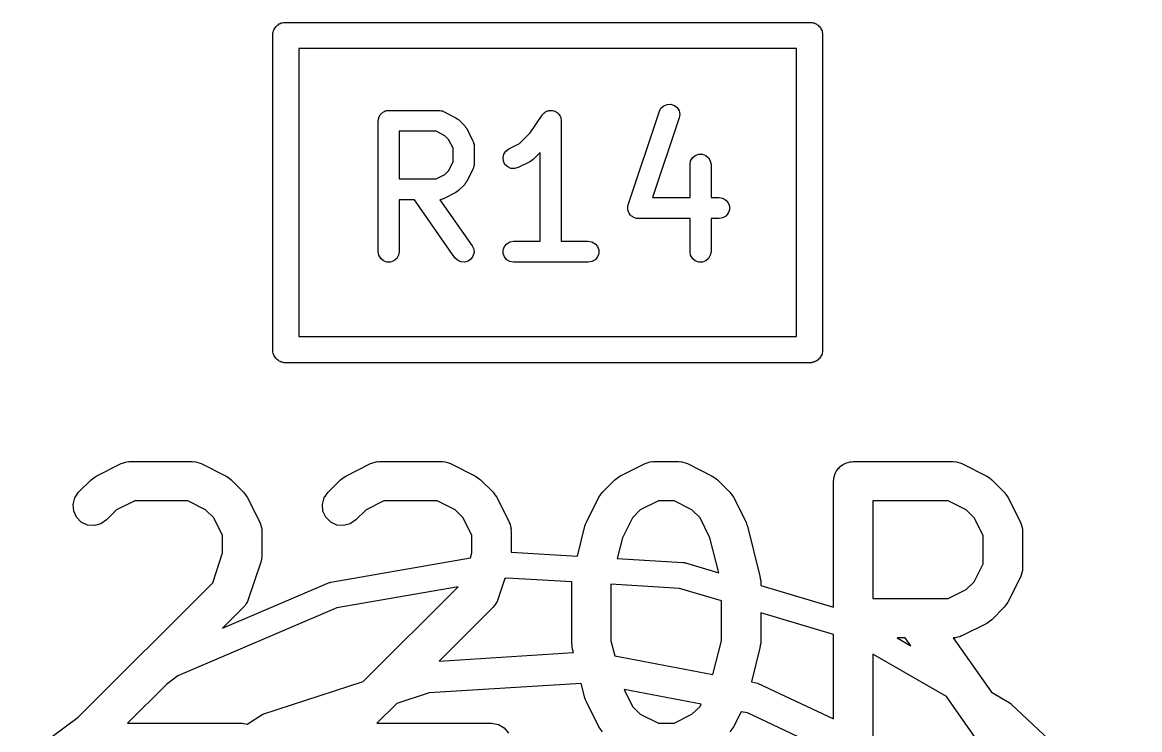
# Model space of a CAD drawing. Extents: x 106.7 to 203.6, y -115.7 to -57.1.
# Drawn here: x 150.472 to 154.739, y -98.064 to -95.362 of the extents above; entities that cross this region are included whole.
import ezdxf

# ---------------------------------------------------------------- set-up
doc = ezdxf.new("R2010")
doc.units = 0
doc.header["$MEASUREMENT"] = 0
doc.layers.add('BLACK', color=7, linetype='CONTINUOUS')

msp = doc.modelspace()

# ---------------------------------------------------------------- linework, layer by layer
at = {"layer": 'BLACK', "linetype": 'CONTINUOUS'}
for p, q in [((151.453, -95.368), (151.457, -95.3665)), ((151.457, -95.3665), (151.461, -95.3643)), ((151.461, -95.3643), (151.466, -95.3635)), ((151.466, -95.3635), (151.47, -95.362)), ((151.47, -95.362), (153.487, -95.362)), ((153.487, -95.362), (153.491, -95.3635)), ((153.491, -95.3635), (153.496, -95.3643)), ((153.496, -95.3643), (153.5, -95.3665)), ((153.5, -95.3665), (153.504, -95.368)), ((151.428, -95.4032), (151.43, -95.399)), ((151.428, -95.4208), (151.428, -95.4032)), ((151.43, -95.399), (151.431, -95.3946)), ((151.431, -95.3946), (151.433, -95.3908)), ((151.433, -95.3908), (151.435, -95.3866)), ((151.435, -95.3866), (151.437, -95.3832)), ((151.437, -95.3832), (151.44, -95.3794)), ((151.44, -95.3794), (151.443, -95.3765)), ((151.443, -95.3765), (151.446, -95.3731)), ((151.446, -95.3731), (151.45, -95.3709)), ((151.45, -95.3709), (151.453, -95.368)), ((153.504, -95.368), (153.507, -95.3709)), ((153.507, -95.3709), (153.511, -95.3731)), ((153.511, -95.3731), (153.514, -95.3765)), ((153.514, -95.3765), (153.517, -95.3794)), ((153.517, -95.3794), (153.52, -95.3832)), ((153.52, -95.3832), (153.522, -95.3866)), ((153.522, -95.3866), (153.524, -95.3908)), ((153.524, -95.3908), (153.526, -95.3946)), ((153.526, -95.3946), (153.527, -95.399)), ((153.527, -95.399), (153.528, -95.4032)), ((153.528, -95.4032), (153.528, -96.6208)), ((151.428, -96.6032), (151.429, -95.4208)), ((151.429, -95.4208), (151.428, -95.4208)), ((151.528, -95.462), (151.528, -96.562)), ((153.428, -95.462), (151.528, -95.462)), ((153.429, -96.562), (153.428, -95.462)), ((151.843, -95.7102), (151.846, -95.7075)), ((151.846, -95.7075), (151.849, -95.7058)), ((151.849, -95.7058), (151.851, -95.7035)), ((151.851, -95.7035), (151.855, -95.7024)), ((151.855, -95.7024), (151.858, -95.7006)), ((151.858, -95.7006), (151.861, -95.7)), ((151.861, -95.7), (151.864, -95.6988)), ((151.864, -95.6988), (151.868, -95.6988)), ((151.868, -95.6988), (151.871, -95.6982)), ((151.871, -95.6982), (152.062, -95.6982)), ((152.062, -95.6982), (152.064, -95.6986)), ((152.064, -95.6986), (152.066, -95.6985)), ((152.066, -95.6985), (152.071, -95.6998)), ((152.071, -95.6998), (152.076, -95.7006)), ((152.076, -95.7006), (152.078, -95.7018)), ((152.078, -95.7018), (152.08, -95.7024)), ((152.08, -95.7024), (152.127, -95.7262)), ((152.463, -95.7094), (152.467, -95.706)), ((152.467, -95.706), (152.469, -95.705)), ((152.469, -95.705), (152.47, -95.7035)), ((152.47, -95.7035), (152.475, -95.7019)), ((152.475, -95.7019), (152.479, -95.6998)), ((152.479, -95.6998), (152.481, -95.6996)), ((152.481, -95.6996), (152.483, -95.6988)), ((152.483, -95.6988), (152.488, -95.6988)), ((152.488, -95.6988), (152.493, -95.6983)), ((152.493, -95.6983), (152.495, -95.6988)), ((152.495, -95.6988), (152.497, -95.6988)), ((152.497, -95.6988), (152.502, -95.7004)), ((152.502, -95.7004), (152.506, -95.7016)), ((152.506, -95.7016), (152.508, -95.7028)), ((152.508, -95.7028), (152.51, -95.7035)), ((152.51, -95.7035), (152.514, -95.7066)), ((152.514, -95.7066), (152.518, -95.7093)), ((152.786, -96.0589), (152.905, -95.7017)), ((152.905, -95.7017), (152.911, -95.6895)), ((152.911, -95.6895), (152.922, -95.6803)), ((152.922, -95.6803), (152.935, -95.6752)), ((152.935, -95.6752), (152.949, -95.6748)), ((152.949, -95.6748), (152.962, -95.6792)), ((152.962, -95.6792), (152.973, -95.6878)), ((152.973, -95.6878), (152.98, -95.6997)), ((152.98, -95.6997), (152.983, -95.7133)), ((151.831, -95.7382), (151.832, -95.7347)), ((151.831, -96.2382), (151.831, -95.7382)), ((151.832, -95.7312), (151.833, -95.728)), ((151.832, -95.7347), (151.832, -95.7312)), ((151.833, -95.728), (151.834, -95.7245)), ((151.834, -95.7245), (151.836, -95.7215)), ((151.836, -95.7215), (151.837, -95.7182)), ((151.837, -95.7182), (151.839, -95.7155)), ((151.839, -95.7155), (151.841, -95.7125)), ((151.841, -95.7125), (151.843, -95.7102)), ((152.127, -95.7262), (152.132, -95.73)), ((152.132, -95.73), (152.138, -95.7337)), ((152.138, -95.7337), (152.162, -95.7575)), ((152.412, -95.7841), (152.457, -95.716)), ((152.457, -95.716), (152.459, -95.7144)), ((152.459, -95.7144), (152.46, -95.7125)), ((152.46, -95.7125), (152.463, -95.7094)), ((152.518, -95.7093), (152.519, -95.7111)), ((152.519, -95.7111), (152.521, -95.7125)), ((152.521, -95.7125), (152.523, -95.7166)), ((152.523, -95.7166), (152.526, -95.7205)), ((152.526, -95.7205), (152.527, -95.7226)), ((152.527, -95.7226), (152.528, -95.7245)), ((152.528, -95.7245), (152.529, -95.7292)), ((152.529, -95.7292), (152.53, -95.7338)), ((152.53, -95.7338), (152.53, -95.736)), ((152.53, -95.736), (152.53, -95.7382)), ((152.53, -95.7382), (152.53, -96.1982)), ((152.981, -95.727), (152.879, -96.0315)), ((152.983, -95.7133), (152.981, -95.727)), ((151.911, -95.7782), (151.911, -95.9601)), ((152.052, -95.7782), (151.911, -95.7782)), ((152.086, -95.7949), (152.052, -95.7782)), ((152.162, -95.7575), (152.165, -95.7628)), ((152.165, -95.7628), (152.169, -95.7679)), ((152.169, -95.7679), (152.193, -95.8155)), ((152.371, -95.8244), (152.412, -95.7841)), ((152.1, -95.8095), (152.086, -95.7949)), ((152.117, -95.8429), (152.1, -95.8095)), ((152.193, -95.8155), (152.194, -95.8177)), ((152.194, -95.8177), (152.195, -95.8197)), ((152.195, -95.8197), (152.195, -95.8244)), ((152.195, -95.8244), (152.197, -95.8289)), ((152.197, -95.8289), (152.197, -95.8312)), ((152.197, -95.8312), (152.197, -95.8334)), ((152.197, -95.8334), (152.197, -95.9049)), ((152.33, -95.8453), (152.371, -95.8244)), ((152.117, -95.8954), (152.117, -95.8429)), ((152.308, -95.8786), (152.311, -95.8651)), ((152.309, -95.8925), (152.308, -95.8786)), ((152.311, -95.8651), (152.319, -95.8535)), ((152.319, -95.8535), (152.33, -95.8453)), ((152.45, -95.8586), (152.423, -95.8855)), ((152.45, -96.1982), (152.45, -95.8586)), ((153.024, -95.8912), (153.031, -95.8791)), ((153.031, -95.8791), (153.042, -95.8702)), ((153.042, -95.8702), (153.055, -95.8655)), ((153.055, -95.8655), (153.069, -95.8655)), ((153.069, -95.8655), (153.082, -95.8702)), ((153.082, -95.8702), (153.092, -95.8791)), ((153.092, -95.8791), (153.099, -95.8912)), ((152.1, -95.9288), (152.117, -95.8954)), ((152.194, -95.9205), (152.193, -95.9227)), ((152.195, -95.9185), (152.194, -95.9205)), ((152.197, -95.9094), (152.195, -95.9139)), ((152.195, -95.9139), (152.195, -95.9185)), ((152.197, -95.9049), (152.197, -95.9071)), ((152.197, -95.9071), (152.197, -95.9094)), ((152.315, -95.9049), (152.309, -95.8925)), ((152.326, -95.9144), (152.315, -95.9049)), ((152.338, -95.92), (152.326, -95.9144)), ((152.352, -95.9208), (152.338, -95.92)), ((152.365, -95.9168), (152.352, -95.9208)), ((152.413, -95.893), (152.365, -95.9168)), ((152.418, -95.8892), (152.413, -95.893)), ((152.423, -95.8855), (152.418, -95.8892)), ((153.022, -95.9049), (153.024, -95.8912)), ((153.022, -96.0315), (153.022, -95.9049)), ((153.099, -95.8912), (153.102, -95.9049)), ((153.102, -95.9049), (153.102, -96.0315)), ((151.911, -95.9601), (152.052, -95.9601)), ((152.052, -95.9601), (152.086, -95.9434)), ((152.086, -95.9434), (152.1, -95.9288)), ((152.193, -95.9227), (152.169, -95.9704)), ((152.138, -96.0046), (152.132, -96.0082)), ((152.162, -95.9808), (152.138, -96.0046)), ((152.165, -95.9755), (152.162, -95.9808)), ((152.169, -95.9704), (152.165, -95.9755)), ((151.97, -96.0401), (151.911, -96.0401)), ((151.911, -96.0401), (151.911, -96.2382)), ((152.124, -96.2611), (151.97, -96.0401)), ((152.071, -96.0385), (152.067, -96.0397)), ((152.067, -96.0397), (152.19, -96.2153)), ((152.076, -96.0377), (152.071, -96.0385)), ((152.078, -96.0365), (152.076, -96.0377)), ((152.08, -96.0359), (152.078, -96.0365)), ((152.127, -96.0121), (152.08, -96.0359)), ((152.132, -96.0082), (152.127, -96.0121)), ((152.879, -96.0315), (153.022, -96.0315)), ((153.102, -96.0315), (153.133, -96.0315)), ((153.133, -96.0315), (153.147, -96.0339)), ((153.147, -96.0339), (153.159, -96.0409)), ((153.159, -96.0409), (153.168, -96.0515)), ((152.784, -96.0646), (152.785, -96.0618)), ((152.784, -96.0686), (152.784, -96.0646)), ((152.784, -96.0726), (152.784, -96.0686)), ((152.784, -96.0755), (152.784, -96.0726)), ((152.784, -96.0785), (152.784, -96.0755)), ((152.786, -96.0823), (152.784, -96.0785)), ((152.785, -96.0618), (152.786, -96.0589)), ((152.787, -96.0862), (152.786, -96.0823)), ((152.788, -96.0887), (152.787, -96.0862)), ((152.789, -96.0915), (152.788, -96.0887)), ((152.792, -96.0946), (152.789, -96.0915)), ((153.168, -96.0915), (153.159, -96.1022)), ((153.168, -96.0515), (153.173, -96.0646)), ((153.173, -96.0785), (153.168, -96.0915)), ((153.173, -96.0646), (153.173, -96.0785)), ((152.794, -96.0981), (152.792, -96.0946)), ((152.796, -96.0999), (152.794, -96.0981)), ((152.798, -96.1022), (152.796, -96.0999)), ((152.802, -96.1042), (152.798, -96.1022)), ((152.805, -96.1067), (152.802, -96.1042)), ((152.807, -96.1076), (152.805, -96.1067)), ((152.81, -96.1091), (152.807, -96.1076)), ((152.814, -96.1098), (152.81, -96.1091)), ((152.818, -96.1111), (152.814, -96.1098)), ((152.821, -96.111), (152.818, -96.1111)), ((152.824, -96.1115), (152.821, -96.111)), ((153.022, -96.1115), (152.824, -96.1115)), ((153.022, -96.2382), (153.022, -96.1115)), ((153.133, -96.1115), (153.102, -96.1115)), ((153.102, -96.1115), (153.102, -96.2382)), ((153.147, -96.1091), (153.133, -96.1115)), ((153.159, -96.1022), (153.147, -96.1091)), ((152.19, -96.2153), (152.196, -96.2278)), ((152.308, -96.2312), (152.313, -96.2182)), ((152.313, -96.2182), (152.322, -96.2075)), ((152.322, -96.2075), (152.334, -96.2006)), ((152.334, -96.2006), (152.348, -96.1982)), ((152.348, -96.1982), (152.45, -96.1982)), ((152.53, -96.1982), (152.633, -96.1982)), ((152.633, -96.1982), (152.647, -96.2006)), ((152.647, -96.2006), (152.659, -96.2075)), ((152.659, -96.2075), (152.668, -96.2182)), ((152.668, -96.2182), (152.673, -96.2312)), ((151.834, -96.2519), (151.831, -96.2382)), ((151.841, -96.2639), (151.834, -96.2519)), ((151.909, -96.2519), (151.902, -96.2639)), ((151.911, -96.2382), (151.909, -96.2519)), ((152.134, -96.271), (152.124, -96.2611)), ((152.193, -96.2551), (152.185, -96.2665)), ((152.197, -96.2417), (152.193, -96.2551)), ((152.196, -96.2278), (152.197, -96.2417)), ((152.308, -96.2451), (152.308, -96.2312)), ((152.313, -96.2582), (152.308, -96.2451)), ((152.322, -96.2688), (152.313, -96.2582)), ((152.668, -96.2582), (152.659, -96.2688)), ((152.673, -96.2451), (152.668, -96.2582)), ((152.673, -96.2312), (152.673, -96.2451)), ((153.024, -96.2519), (153.022, -96.2382)), ((153.031, -96.2639), (153.024, -96.2519)), ((153.099, -96.2519), (153.092, -96.2639)), ((153.102, -96.2382), (153.099, -96.2519)), ((151.851, -96.2728), (151.841, -96.2639)), ((151.864, -96.2776), (151.851, -96.2728)), ((151.878, -96.2776), (151.864, -96.2776)), ((151.891, -96.2728), (151.878, -96.2776)), ((151.902, -96.2639), (151.891, -96.2728)), ((152.147, -96.2768), (152.134, -96.271)), ((152.161, -96.278), (152.147, -96.2768)), ((152.174, -96.2744), (152.161, -96.278)), ((152.185, -96.2665), (152.174, -96.2744)), ((152.334, -96.2758), (152.322, -96.2688)), ((152.348, -96.2782), (152.334, -96.2758)), ((152.633, -96.2782), (152.348, -96.2782)), ((152.647, -96.2758), (152.633, -96.2782)), ((152.659, -96.2688), (152.647, -96.2758)), ((153.042, -96.2728), (153.031, -96.2639)), ((153.055, -96.2776), (153.042, -96.2728)), ((153.069, -96.2776), (153.055, -96.2776)), ((153.082, -96.2728), (153.069, -96.2776)), ((153.092, -96.2639), (153.082, -96.2728)), ((151.528, -96.562), (153.429, -96.562)), ((151.428, -96.6208), (151.428, -96.6032)), ((151.43, -96.625), (151.428, -96.6208)), ((151.431, -96.6294), (151.43, -96.625)), ((151.433, -96.6332), (151.431, -96.6294)), ((151.435, -96.6374), (151.433, -96.6332)), ((151.437, -96.6408), (151.435, -96.6374)), ((151.44, -96.6446), (151.437, -96.6408)), ((151.443, -96.6475), (151.44, -96.6446)), ((151.446, -96.6509), (151.443, -96.6475)), ((153.514, -96.6475), (153.511, -96.6509)), ((153.517, -96.6446), (153.514, -96.6475)), ((153.52, -96.6408), (153.517, -96.6446)), ((153.522, -96.6374), (153.52, -96.6408)), ((153.524, -96.6332), (153.522, -96.6374)), ((153.526, -96.6294), (153.524, -96.6332)), ((153.527, -96.625), (153.526, -96.6294)), ((153.528, -96.6208), (153.527, -96.625)), ((151.45, -96.6531), (151.446, -96.6509)), ((151.453, -96.656), (151.45, -96.6531)), ((151.457, -96.6575), (151.453, -96.656)), ((151.461, -96.6597), (151.457, -96.6575)), ((151.466, -96.6605), (151.461, -96.6597)), ((151.47, -96.662), (151.466, -96.6605)), ((153.487, -96.662), (151.47, -96.662)), ((153.491, -96.6605), (153.487, -96.662)), ((153.496, -96.6597), (153.491, -96.6605)), ((153.5, -96.6575), (153.496, -96.6597)), ((153.504, -96.656), (153.5, -96.6575)), ((153.507, -96.6531), (153.504, -96.656)), ((153.511, -96.6509), (153.507, -96.6531)), ((150.754, -97.0949), (150.85, -97.0473)), ((150.85, -97.0473), (150.854, -97.0461)), ((150.854, -97.0461), (150.858, -97.0439)), ((150.858, -97.0439), (150.866, -97.0424)), ((150.866, -97.0424), (150.875, -97.0399)), ((150.875, -97.0399), (150.879, -97.0401)), ((150.879, -97.0401), (150.883, -97.0394)), ((150.883, -97.0394), (151.121, -97.0394)), ((151.121, -97.0394), (151.126, -97.0401)), ((151.126, -97.0401), (151.13, -97.0399)), ((151.13, -97.0399), (151.138, -97.0424)), ((151.138, -97.0424), (151.147, -97.0439)), ((151.147, -97.0439), (151.151, -97.0461)), ((151.151, -97.0461), (151.155, -97.0473)), ((151.155, -97.0473), (151.25, -97.0949)), ((151.707, -97.0949), (151.802, -97.0473)), ((151.802, -97.0473), (151.806, -97.0461)), ((151.806, -97.0461), (151.81, -97.0439)), ((151.81, -97.0439), (151.819, -97.0424)), ((151.819, -97.0424), (151.827, -97.0399)), ((151.827, -97.0399), (151.831, -97.0401)), ((151.831, -97.0401), (151.836, -97.0394)), ((151.836, -97.0394), (152.074, -97.0394)), ((152.074, -97.0394), (152.078, -97.0401)), ((152.078, -97.0401), (152.082, -97.0399)), ((152.082, -97.0399), (152.091, -97.0424)), ((152.091, -97.0424), (152.099, -97.0439)), ((152.099, -97.0439), (152.103, -97.0461)), ((152.103, -97.0461), (152.107, -97.0473)), ((152.107, -97.0473), (152.203, -97.0949)), ((152.754, -97.0949), (152.85, -97.0473)), ((152.85, -97.0473), (152.854, -97.0461)), ((152.854, -97.0461), (152.858, -97.0439)), ((152.858, -97.0439), (152.866, -97.0424)), ((152.866, -97.0424), (152.875, -97.0399)), ((152.875, -97.0399), (152.879, -97.0401)), ((152.879, -97.0401), (152.883, -97.0394)), ((152.883, -97.0394), (152.978, -97.0394)), ((152.978, -97.0394), (152.983, -97.0401)), ((152.983, -97.0401), (152.987, -97.0399)), ((152.987, -97.0399), (152.995, -97.0424)), ((152.995, -97.0424), (153.004, -97.0439)), ((153.004, -97.0439), (153.008, -97.0461)), ((153.008, -97.0461), (153.012, -97.0473)), ((153.012, -97.0473), (153.107, -97.0949)), ((153.58, -97.0769), (153.584, -97.0719)), ((153.584, -97.0719), (153.588, -97.0662)), ((153.588, -97.0662), (153.593, -97.062)), ((153.593, -97.062), (153.597, -97.0569)), ((153.597, -97.0569), (153.603, -97.0536)), ((153.603, -97.0536), (153.608, -97.0494)), ((153.608, -97.0494), (153.614, -97.0472)), ((153.614, -97.0472), (153.62, -97.0439)), ((153.62, -97.0439), (153.626, -97.0428)), ((153.626, -97.0428), (153.632, -97.0405)), ((153.632, -97.0405), (153.639, -97.0405)), ((153.639, -97.0405), (153.645, -97.0394)), ((153.645, -97.0394), (154.026, -97.0394)), ((154.026, -97.0394), (154.03, -97.0401)), ((154.03, -97.0401), (154.035, -97.0399)), ((154.035, -97.0399), (154.043, -97.0424)), ((154.043, -97.0424), (154.052, -97.0439)), ((154.052, -97.0439), (154.056, -97.0461)), ((154.056, -97.0461), (154.06, -97.0473)), ((154.06, -97.0473), (154.155, -97.0949)), ((150.687, -97.1566), (150.735, -97.109)), ((150.735, -97.109), (150.745, -97.1021)), ((150.745, -97.1021), (150.754, -97.0949)), ((151.25, -97.0949), (151.26, -97.1021)), ((151.26, -97.1021), (151.27, -97.109)), ((151.27, -97.109), (151.317, -97.1566)), ((151.64, -97.1566), (151.687, -97.109)), ((151.687, -97.109), (151.697, -97.1021)), ((151.697, -97.1021), (151.707, -97.0949)), ((152.203, -97.0949), (152.212, -97.1021)), ((152.212, -97.1021), (152.222, -97.109)), ((152.222, -97.109), (152.27, -97.1566)), ((152.687, -97.1566), (152.735, -97.109)), ((152.735, -97.109), (152.745, -97.1021)), ((152.745, -97.1021), (152.754, -97.0949)), ((153.107, -97.0949), (153.117, -97.1021)), ((153.117, -97.1021), (153.127, -97.109)), ((153.127, -97.109), (153.174, -97.1566)), ((153.57, -97.1144), (153.571, -97.1079)), ((153.57, -97.5961), (153.57, -97.1144)), ((153.571, -97.1014), (153.574, -97.0952)), ((153.571, -97.1079), (153.571, -97.1014)), ((153.574, -97.0952), (153.575, -97.0887)), ((153.575, -97.0887), (153.578, -97.083)), ((153.578, -97.083), (153.58, -97.0769)), ((154.155, -97.0949), (154.165, -97.1021)), ((154.165, -97.1021), (154.174, -97.109)), ((154.174, -97.109), (154.222, -97.1566)), ((150.672, -97.1779), (150.687, -97.1566)), ((151.317, -97.1566), (151.324, -97.1664)), ((151.625, -97.1779), (151.64, -97.1566)), ((152.27, -97.1566), (152.277, -97.1664)), ((152.68, -97.1664), (152.687, -97.1566)), ((153.174, -97.1566), (153.181, -97.1664)), ((154.222, -97.1566), (154.229, -97.1664)), ((150.666, -97.2031), (150.672, -97.1779)), ((150.901, -97.1894), (150.832, -97.2236)), ((151.104, -97.1894), (150.901, -97.1894)), ((151.172, -97.2236), (151.104, -97.1894)), ((151.324, -97.1664), (151.331, -97.1761)), ((151.331, -97.1761), (151.379, -97.2713)), ((151.618, -97.2031), (151.625, -97.1779)), ((151.853, -97.1894), (151.785, -97.2236)), ((152.056, -97.1894), (151.853, -97.1894)), ((152.125, -97.2236), (152.056, -97.1894)), ((152.277, -97.1664), (152.284, -97.1761)), ((152.284, -97.1761), (152.331, -97.2713)), ((152.626, -97.2713), (152.673, -97.1761)), ((152.673, -97.1761), (152.68, -97.1664)), ((152.901, -97.1894), (152.832, -97.2236)), ((152.961, -97.1894), (152.901, -97.1894)), ((153.029, -97.2236), (152.961, -97.1894)), ((153.181, -97.1664), (153.188, -97.1761)), ((153.188, -97.1761), (153.236, -97.2713)), ((153.72, -97.1894), (153.72, -97.5632)), ((154.008, -97.1894), (153.72, -97.1894)), ((154.077, -97.2236), (154.008, -97.1894)), ((154.229, -97.1664), (154.236, -97.1761)), ((154.236, -97.1761), (154.284, -97.2713)), ((150.668, -97.229), (150.666, -97.2031)), ((150.679, -97.2526), (150.668, -97.229)), ((150.832, -97.2236), (150.793, -97.2627)), ((151.203, -97.254), (151.172, -97.2236)), ((151.62, -97.229), (151.618, -97.2031)), ((151.631, -97.2526), (151.62, -97.229)), ((151.785, -97.2236), (151.746, -97.2627)), ((152.155, -97.254), (152.125, -97.2236)), ((152.832, -97.2236), (152.802, -97.254)), ((153.06, -97.254), (153.029, -97.2236)), ((154.107, -97.254), (154.077, -97.2236)), ((150.697, -97.2711), (150.679, -97.2526)), ((150.721, -97.2821), (150.697, -97.2711)), ((150.747, -97.2843), (150.721, -97.2821)), ((150.772, -97.2776), (150.747, -97.2843)), ((150.793, -97.2627), (150.772, -97.2776)), ((151.237, -97.3226), (151.203, -97.254)), ((151.379, -97.2713), (151.38, -97.2755)), ((151.38, -97.2755), (151.382, -97.2792)), ((151.382, -97.2792), (151.384, -97.2879)), ((151.65, -97.2711), (151.631, -97.2526)), ((151.673, -97.2821), (151.65, -97.2711)), ((151.699, -97.2843), (151.673, -97.2821)), ((151.724, -97.2776), (151.699, -97.2843)), ((151.746, -97.2627), (151.724, -97.2776)), ((152.189, -97.3226), (152.155, -97.254)), ((152.331, -97.2713), (152.333, -97.2755)), ((152.333, -97.2755), (152.335, -97.2792)), ((152.335, -97.2792), (152.336, -97.2879)), ((152.592, -97.4007), (152.62, -97.2867)), ((152.62, -97.2867), (152.623, -97.2792)), ((152.623, -97.2792), (152.626, -97.2713)), ((152.802, -97.254), (152.764, -97.331)), ((153.098, -97.331), (153.06, -97.254)), ((153.236, -97.2713), (153.238, -97.2792)), ((153.238, -97.2792), (153.242, -97.2867)), ((153.242, -97.2867), (153.289, -97.4771)), ((154.142, -97.3226), (154.107, -97.254)), ((154.284, -97.2713), (154.285, -97.2755)), ((154.285, -97.2755), (154.287, -97.2792)), ((154.287, -97.2792), (154.289, -97.2879)), ((151.237, -97.3879), (151.237, -97.3226)), ((151.384, -97.2879), (151.386, -97.2963)), ((151.386, -97.2963), (151.386, -97.3006)), ((151.386, -97.3006), (151.387, -97.3049)), ((151.387, -97.3049), (151.387, -97.4001)), ((152.189, -97.3879), (152.189, -97.3226)), ((152.336, -97.2879), (152.339, -97.2963)), ((152.339, -97.2963), (152.338, -97.3006)), ((152.338, -97.3006), (152.339, -97.3049)), ((152.339, -97.3049), (152.339, -97.3857)), ((154.142, -97.43), (154.142, -97.3226)), ((154.289, -97.2879), (154.291, -97.2963)), ((154.291, -97.2963), (154.291, -97.3006)), ((154.291, -97.3006), (154.292, -97.3049)), ((154.292, -97.3049), (154.292, -97.4477)), ((152.764, -97.331), (152.744, -97.4097)), ((153.132, -97.4646), (153.098, -97.331)), ((151.199, -97.5024), (151.237, -97.3879)), ((151.385, -97.4119), (151.383, -97.4238)), ((151.387, -97.4001), (151.385, -97.4119)), ((151.65, -97.5009), (152.183, -97.4079)), ((152.183, -97.4079), (152.189, -97.3879)), ((152.339, -97.3857), (152.592, -97.4007)), ((152.744, -97.4097), (152.994, -97.4246)), ((151.383, -97.4238), (151.335, -97.5667)), ((152.994, -97.4246), (152.994, -97.4246)), ((152.994, -97.4246), (153, -97.4253)), ((153, -97.4253), (153.002, -97.4261)), ((153.002, -97.4261), (153.005, -97.4266)), ((153.005, -97.4266), (153.132, -97.4646)), ((154.107, -97.4985), (154.142, -97.43)), ((154.291, -97.4563), (154.289, -97.4647)), ((154.292, -97.4477), (154.291, -97.452)), ((154.291, -97.452), (154.291, -97.4563)), ((151.647, -97.5017), (151.65, -97.5009)), ((152.314, -97.4864), (152.288, -97.5667)), ((152.323, -97.4849), (152.314, -97.4864)), ((152.57, -97.4996), (152.323, -97.4849)), ((152.57, -97.7334), (152.57, -97.4996)), ((153.289, -97.4771), (153.29, -97.4863)), ((153.29, -97.4863), (153.292, -97.4953)), ((153.292, -97.4953), (153.292, -97.5126)), ((154.077, -97.5289), (154.107, -97.4985)), ((154.284, -97.4813), (154.236, -97.5765)), ((154.285, -97.4771), (154.284, -97.4813)), ((154.287, -97.4734), (154.285, -97.4771)), ((154.289, -97.4647), (154.287, -97.4734)), ((150.685, -98.0163), (151.199, -97.5024)), ((151.237, -97.6766), (151.639, -97.5042)), ((151.639, -97.5042), (151.645, -97.5021)), ((151.645, -97.5021), (151.647, -97.5017)), ((152.136, -97.5176), (151.673, -97.5984)), ((151.773, -97.8802), (152.136, -97.5176)), ((152.982, -97.5241), (152.72, -97.5085)), ((152.72, -97.5085), (152.72, -97.7242)), ((153.142, -97.572), (152.982, -97.5241)), ((153.292, -97.5126), (153.57, -97.5961)), ((154.008, -97.5632), (154.077, -97.5289)), ((151.327, -97.5818), (151.323, -97.5896)), ((151.332, -97.5746), (151.327, -97.5818)), ((151.333, -97.5705), (151.332, -97.5746)), ((151.335, -97.5667), (151.333, -97.5705)), ((152.28, -97.5818), (152.275, -97.5896)), ((152.285, -97.5746), (152.28, -97.5818)), ((152.286, -97.5705), (152.285, -97.5746)), ((152.288, -97.5667), (152.286, -97.5705)), ((153.142, -97.7242), (153.142, -97.572)), ((153.72, -97.5632), (154.008, -97.5632)), ((154.229, -97.5862), (154.222, -97.596)), ((154.236, -97.5765), (154.229, -97.5862)), ((151.673, -97.5984), (151.066, -97.8584)), ((151.317, -97.596), (151.237, -97.6766)), ((151.32, -97.5924), (151.317, -97.596)), ((151.323, -97.5896), (151.32, -97.5924)), ((152.27, -97.596), (152.064, -97.8017)), ((152.272, -97.5924), (152.27, -97.596)), ((152.275, -97.5896), (152.272, -97.5924)), ((153.57, -97.7005), (153.292, -97.617)), ((153.292, -97.617), (153.292, -97.7334)), ((154.222, -97.596), (154.174, -97.6436)), ((154.155, -97.6577), (154.06, -97.7053)), ((154.165, -97.6505), (154.155, -97.6577)), ((154.174, -97.6436), (154.165, -97.6505)), ((153.57, -98.0229), (153.57, -97.7005)), ((153.813, -97.7132), (153.865, -97.7432)), ((153.844, -97.7132), (153.813, -97.7132)), ((153.865, -97.7432), (153.844, -97.7132)), ((154.03, -97.7124), (154.027, -97.713)), ((154.027, -97.713), (154.173, -97.9207)), ((154.035, -97.7127), (154.03, -97.7124)), ((154.043, -97.7102), (154.035, -97.7127)), ((154.052, -97.7087), (154.043, -97.7102)), ((154.056, -97.7065), (154.052, -97.7087)), ((154.06, -97.7053), (154.056, -97.7065)), ((152.572, -97.7425), (152.57, -97.7334)), ((152.572, -97.7516), (152.572, -97.7425)), ((152.577, -97.7694), (152.572, -97.7516)), ((152.72, -97.7242), (152.735, -97.782)), ((153.109, -97.8534), (153.142, -97.7242)), ((153.289, -97.7516), (153.257, -97.8816)), ((153.29, -97.7425), (153.289, -97.7516)), ((153.292, -97.7334), (153.29, -97.7425)), ((152.064, -97.8017), (152.577, -97.7694)), ((152.735, -97.782), (153.109, -97.8534)), ((154.001, -97.937), (153.72, -97.7749)), ((153.72, -97.7749), (153.72, -98.0935)), ((151.066, -97.8584), (151.022, -97.891)), ((151.39, -98.0046), (151.773, -97.8802)), ((153.257, -97.8816), (153.279, -97.8858)), ((151.022, -97.891), (150.874, -98.0394)), ((152.026, -97.9234), (151.902, -97.9635)), ((152.606, -97.8869), (152.026, -97.9234)), ((152.62, -97.9421), (152.606, -97.8869)), ((153.064, -97.966), (152.77, -97.9098)), ((152.77, -97.9098), (152.802, -97.9747)), ((153.279, -97.8858), (153.57, -98.0229)), ((154.173, -97.9207), (154.241, -97.96)), ((151.902, -97.9635), (151.826, -98.0394)), ((152.623, -97.9496), (152.62, -97.9421)), ((152.626, -97.9574), (152.623, -97.9496)), ((152.673, -98.0527), (152.626, -97.9574)), ((153.06, -97.9747), (153.064, -97.966)), ((154.155, -98.1574), (154.001, -97.937)), ((154.241, -97.96), (154.241, -97.96)), ((154.241, -97.96), (154.241, -97.9601)), ((154.241, -97.9601), (154.246, -97.9635)), ((154.246, -97.9635), (154.248, -97.9653)), ((154.248, -97.9653), (154.25, -97.967)), ((154.25, -97.967), (154.739, -98.4276)), ((151.33, -98.0427), (151.39, -98.0046)), ((152.802, -97.9747), (152.832, -98.0051)), ((152.832, -98.0051), (152.901, -98.0394)), ((152.961, -98.0394), (153.029, -98.0051)), ((153.029, -98.0051), (153.06, -97.9747)), ((153.217, -97.9952), (153.188, -98.0527)), ((153.242, -97.9999), (153.217, -97.9952)), ((153.588, -98.1629), (153.242, -97.9999)), ((150.472, -98.1741), (150.685, -98.0163)), ((150.874, -98.0394), (151.312, -98.0394)), ((151.312, -98.0394), (151.33, -98.0427)), ((151.826, -98.0394), (152.264, -98.0394)), ((152.264, -98.0394), (152.29, -98.0439)), ((152.29, -98.0439), (152.312, -98.0569)), ((152.68, -98.0623), (152.673, -98.0527)), ((152.901, -98.0394), (152.961, -98.0394)), ((153.188, -98.0527), (153.181, -98.0623)), ((152.312, -98.0569), (152.329, -98.0769)), ((152.687, -98.0722), (152.68, -98.0623)), ((153.181, -98.0623), (153.174, -98.0722))]:
    msp.add_line(p, q, dxfattribs=at)

doc.saveas('drawing.dxf')
